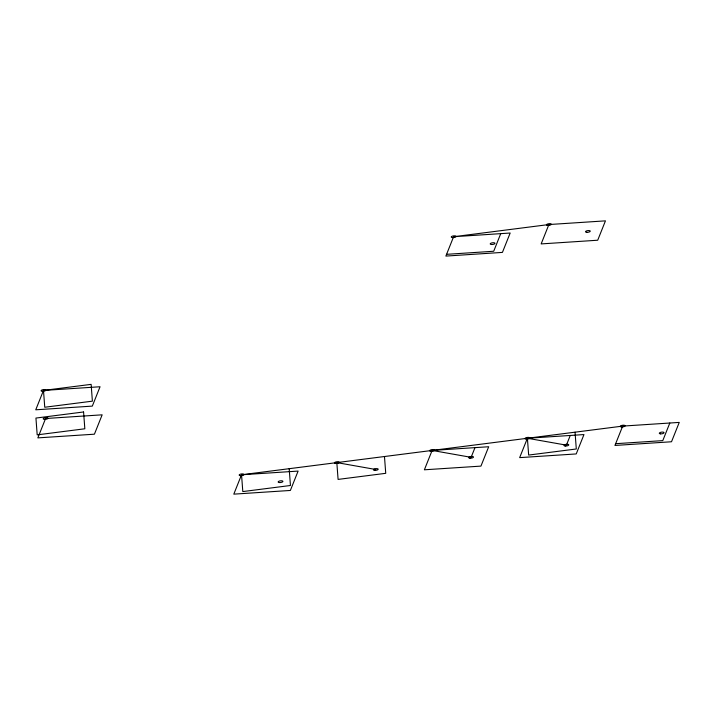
<?xml version="1.0" encoding="UTF-8"?>
<svg xmlns="http://www.w3.org/2000/svg" width="715" height="715" viewBox="0 0 715 715"><rect width="100%" height="100%" fill="white"/><g stroke="black" fill="none" stroke-linecap="round" stroke-linejoin="round"><path stroke-width="1.07" d="M453.605 236.719L445.865 256.086L502.43 252.395L510.17 233.027L453.605 236.719L548.888 224.546L605.453 220.855L597.713 240.222L541.157 243.913L548.888 224.546M500.741 233.644L493.707 251.251L446.571 254.326M432.119 450.432L424.379 469.8L480.945 466.108L488.685 446.741L432.119 450.432L471.114 457.332L474.983 447.635M570.266 435.462L566.396 445.159L527.402 438.259L519.662 457.627L576.227 453.936L583.967 434.568L527.402 438.259L528.653 455.062L576.299 448.984L575.048 432.173M622.685 426.095L614.945 445.454L671.51 441.763L679.25 422.404L622.685 426.095L241.545 474.778L233.805 494.145L290.37 490.454L298.11 471.087L241.545 474.778L242.805 491.58L290.442 485.494L289.191 468.691M669.821 423.012L662.787 440.619L615.651 443.693M375.822 469.505L336.828 462.605L338.088 479.408L385.734 473.321L384.473 456.519M43.49 390.435L35.75 409.802L92.315 406.111L100.055 386.752L43.49 390.435L44.75 407.246L92.387 401.16L91.136 384.357L43.49 390.435M45.59 418.516L37.85 437.884L94.416 434.193L102.156 414.825L45.59 418.516M83.575 411.974L35.938 418.06L37.189 434.863L84.835 428.777L83.575 411.974M44.455 419.401A2.404 0.84 -7.7 0 0 47.968 418.212A2.404 0.84 -7.7 0 0 44.348 417.944A2.404 0.84 -7.7 0 0 44.455 419.401M42.355 391.32A2.404 0.84 -7.7 0 0 45.867 390.131A2.404 0.84 -7.7 0 0 42.248 389.863A2.404 0.84 -7.7 0 0 42.355 391.32M526.267 439.144A2.404 0.84 -7.7 0 0 529.779 437.955A2.404 0.84 -7.7 0 0 526.16 437.687A2.404 0.84 -7.7 0 0 526.267 439.144M565.261 446.035A2.404 0.84 -7.7 0 0 568.774 444.855A2.404 0.84 -7.7 0 0 565.145 444.578A2.404 0.84 -7.7 0 0 565.261 446.035M279.404 482.553A2.404 0.84 -7.7 0 0 282.925 481.365A2.404 0.84 -7.7 0 0 279.297 481.097A2.404 0.84 -7.7 0 0 279.404 482.553M621.55 426.971A2.404 0.84 -7.7 0 0 625.071 425.783A2.404 0.84 -7.7 0 0 621.442 425.514A2.404 0.84 -7.7 0 0 621.55 426.971M240.41 475.663A2.404 0.84 -7.7 0 0 243.931 474.474A2.404 0.84 -7.7 0 0 240.303 474.206A2.404 0.84 -7.7 0 0 240.41 475.663M374.687 470.381A2.404 0.84 -7.7 0 0 378.208 469.192A2.404 0.84 -7.7 0 0 374.58 468.924A2.404 0.84 -7.7 0 0 374.687 470.381M660.544 433.862A2.404 0.84 -7.7 0 0 664.065 432.682A2.404 0.84 -7.7 0 0 660.437 432.405A2.404 0.84 -7.7 0 0 660.544 433.862M430.975 451.317A2.404 0.84 -7.7 0 0 434.497 450.128A2.404 0.84 -7.7 0 0 430.868 449.86A2.404 0.84 -7.7 0 0 430.975 451.317M469.97 458.208A2.404 0.84 -7.7 0 0 473.491 457.028A2.404 0.84 -7.7 0 0 469.862 456.751A2.404 0.84 -7.7 0 0 469.97 458.208M335.693 463.49A2.404 0.84 -7.7 0 0 339.214 462.301A2.404 0.84 -7.7 0 0 335.585 462.033A2.404 0.84 -7.7 0 0 335.693 463.49M547.753 225.431A2.404 0.84 -7.7 0 0 551.274 224.242A2.404 0.84 -7.7 0 0 547.645 223.974A2.404 0.84 -7.7 0 0 547.753 225.431M586.747 232.321A2.404 0.84 -7.7 0 0 590.268 231.133A2.404 0.84 -7.7 0 0 586.64 230.865A2.404 0.84 -7.7 0 0 586.747 232.321M452.47 237.594A2.404 0.84 -7.7 0 0 455.991 236.415A2.404 0.84 -7.7 0 0 452.363 236.147A2.404 0.84 -7.7 0 0 452.47 237.594M491.464 244.494A2.404 0.84 -7.7 0 0 494.986 243.306A2.404 0.84 -7.7 0 0 491.357 243.037A2.404 0.84 -7.7 0 0 491.464 244.494"/></g></svg>
